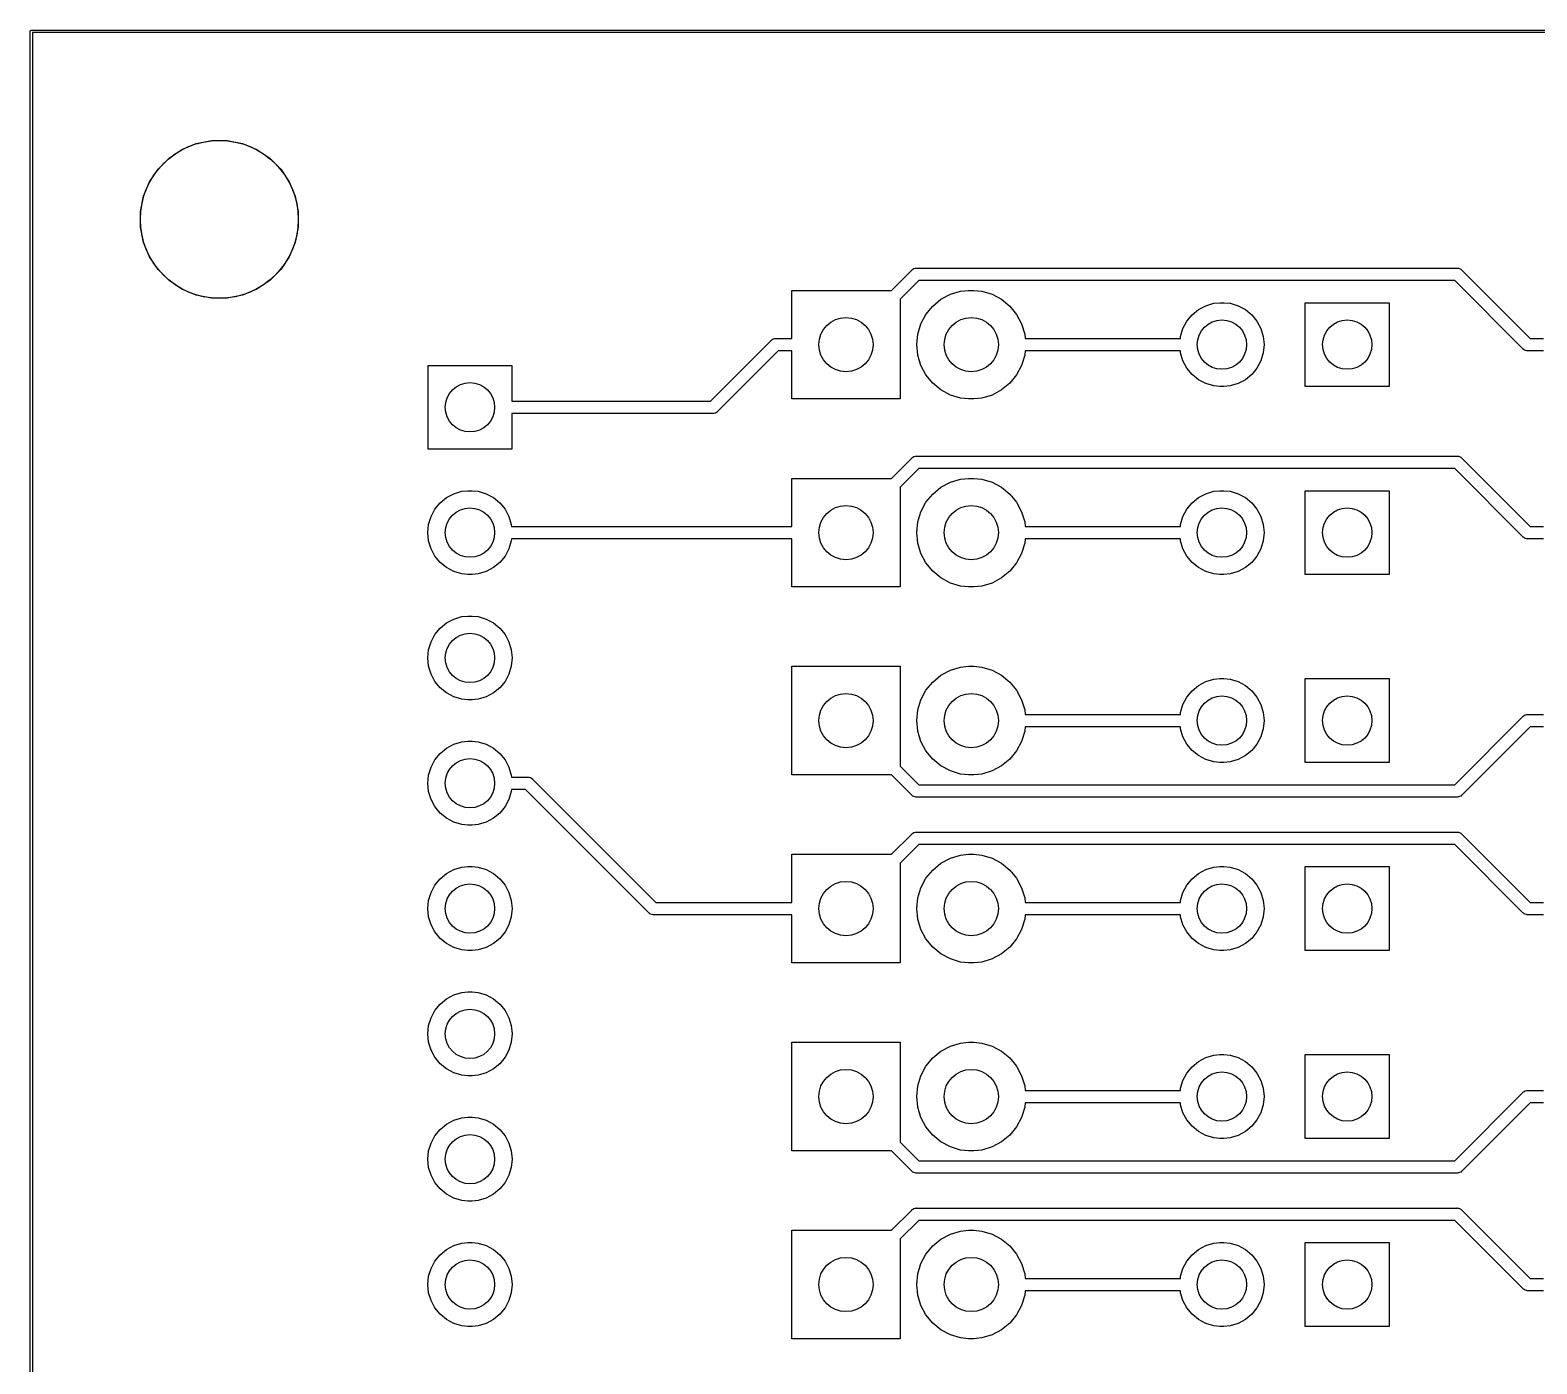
# Model space of a CAD drawing. Extents: x 47 to 146.1, y -90.2 to -39.3.
# Drawn here: x 46.96 to 77.5, y -66.38 to -39.34 of the extents above; entities that cross this region are included whole.
import ezdxf

# ---------------------------------------------------------------- set-up
doc = ezdxf.new("R2010")
doc.units = 0
doc.header["$MEASUREMENT"] = 0
doc.layers.add('BLACK', color=7, linetype='CONTINUOUS')

msp = doc.modelspace()

# ---------------------------------------------------------------- linework, layer by layer
at = {"layer": 'BLACK', "linetype": 'CONTINUOUS'}
for p, q in [((46.9649, -39.37), (46.9654, -39.3651)), ((46.965, -39.3712), (46.9649, -39.37)), ((46.965, -90.1688), (46.965, -39.3712)), ((46.9654, -39.3651), (46.9668, -39.3604)), ((46.9668, -39.3604), (46.9691, -39.356)), ((46.9691, -39.356), (46.9722, -39.3522)), ((46.9722, -39.3522), (46.976, -39.3491)), ((46.976, -39.3491), (46.9804, -39.3468)), ((46.9804, -39.3468), (46.9851, -39.3454)), ((46.9851, -39.3454), (46.9888, -39.345)), ((46.9888, -39.345), (46.99, -39.3449)), ((46.9888, -39.345), (46.9888, -39.345)), ((46.99, -39.3449), (46.9912, -39.345)), ((46.9912, -39.345), (146.049, -39.345)), ((47.015, -39.395), (47.015, -90.145)), ((146.025, -39.395), (47.015, -39.395)), ((49.7801, -41.9372), (50.0421, -41.7621)), ((50.0421, -41.7621), (50.3333, -41.6415)), ((50.3333, -41.6415), (50.6424, -41.58)), ((50.6424, -41.58), (50.9576, -41.58)), ((50.9576, -41.58), (51.2667, -41.6415)), ((51.2667, -41.6415), (51.5579, -41.7621)), ((51.5579, -41.7621), (51.8199, -41.9372)), ((49.5572, -42.1601), (49.7801, -41.9372)), ((51.8199, -41.9372), (52.0428, -42.1601)), ((49.2615, -42.7133), (49.3821, -42.4221)), ((49.3821, -42.4221), (49.5572, -42.1601)), ((52.0428, -42.1601), (52.2179, -42.4221)), ((52.2179, -42.4221), (52.3385, -42.7133)), ((49.2, -43.0224), (49.2615, -42.7133)), ((52.3385, -42.7133), (52.4, -43.0224)), ((49.2, -43.3376), (49.2, -43.0224)), ((52.4, -43.0224), (52.4, -43.3376)), ((49.2615, -43.6467), (49.2, -43.3376)), ((52.4, -43.3376), (52.3385, -43.6467)), ((49.3821, -43.9379), (49.2615, -43.6467)), ((52.3385, -43.6467), (52.2179, -43.9379)), ((49.5572, -44.1999), (49.3821, -43.9379)), ((52.2179, -43.9379), (52.0428, -44.1999)), ((49.7801, -44.4228), (49.5572, -44.1999)), ((52.0428, -44.1999), (51.8199, -44.4228)), ((64.4232, -44.62), (64.8326, -44.2106)), ((64.8326, -44.2106), (64.8365, -44.2059)), ((64.8365, -44.2059), (64.8412, -44.202)), ((64.8412, -44.202), (64.8555, -44.1903)), ((64.8412, -44.202), (64.8412, -44.202)), ((64.8555, -44.1903), (64.8772, -44.1787)), ((64.8772, -44.1787), (64.9008, -44.1715)), ((64.9008, -44.1715), (64.9192, -44.1697)), ((64.9192, -44.1697), (64.9253, -44.1691)), ((64.9192, -44.1697), (64.9192, -44.1697)), ((64.9253, -44.1691), (64.9314, -44.1697)), ((64.9314, -44.1697), (75.8833, -44.1697)), ((75.8833, -44.1697), (75.8894, -44.1691)), ((75.8894, -44.1691), (75.8955, -44.1697)), ((75.8955, -44.1697), (75.8955, -44.1697)), ((75.8955, -44.1697), (75.9139, -44.1715)), ((75.9139, -44.1715), (75.9375, -44.1787)), ((75.9375, -44.1787), (75.9592, -44.1903)), ((75.9592, -44.1903), (75.9782, -44.2059)), ((75.9782, -44.2059), (75.9821, -44.2107)), ((75.9821, -44.2107), (77.3665, -45.595)), ((50.0421, -44.5979), (49.7801, -44.4228)), ((51.8199, -44.4228), (51.5579, -44.5979)), ((64.9771, -44.4197), (64.6, -44.7968)), ((75.8376, -44.4197), (64.9771, -44.4197)), ((77.222, -45.8041), (75.8376, -44.4197)), ((50.3333, -44.7185), (50.0421, -44.5979)), ((50.6424, -44.78), (50.3333, -44.7185)), ((50.9576, -44.78), (50.6424, -44.78)), ((51.2667, -44.7185), (50.9576, -44.78)), ((51.5579, -44.5979), (51.2667, -44.7185)), ((62.4, -45.595), (62.4, -44.62)), ((62.4, -44.62), (64.4232, -44.62)), ((64.6, -44.7968), (64.6, -46.82)), ((65.2584, -44.9384), (65.4259, -44.801)), ((65.4259, -44.801), (65.617, -44.6988)), ((65.617, -44.6988), (65.8244, -44.6359)), ((65.8244, -44.6359), (65.986, -44.62)), ((65.986, -44.62), (66.094, -44.62)), ((66.094, -44.62), (66.2556, -44.6359)), ((66.2556, -44.6359), (66.463, -44.6988)), ((66.463, -44.6988), (66.6541, -44.801)), ((66.6541, -44.801), (66.8216, -44.9384)), ((70.7931, -44.9309), (70.9534, -44.8823)), ((70.9534, -44.8823), (71.0783, -44.87)), ((71.0783, -44.87), (71.1617, -44.87)), ((71.1617, -44.87), (71.2866, -44.8823)), ((71.2866, -44.8823), (71.4469, -44.9309)), ((72.81, -46.57), (72.81, -44.87)), ((72.81, -44.87), (74.51, -44.87)), ((74.51, -44.87), (74.51, -46.57)), ((65.0188, -45.297), (65.121, -45.1059)), ((65.121, -45.1059), (65.2584, -44.9384)), ((66.8216, -44.9384), (66.959, -45.1059)), ((66.959, -45.1059), (67.0612, -45.297)), ((70.4098, -45.2455), (70.5161, -45.1161)), ((70.5161, -45.1161), (70.6455, -45.0098)), ((70.6455, -45.0098), (70.7931, -44.9309)), ((71.4469, -44.9309), (71.5945, -45.0098)), ((71.5945, -45.0098), (71.7239, -45.1161)), ((71.7239, -45.1161), (71.8302, -45.2455)), ((64.9559, -45.5044), (65.0188, -45.297)), ((67.0612, -45.297), (67.1241, -45.5044)), ((70.2823, -45.5534), (70.3309, -45.3931)), ((70.3309, -45.3931), (70.4098, -45.2455)), ((71.8302, -45.2455), (71.9091, -45.3931)), ((71.9091, -45.3931), (71.9577, -45.5534)), ((60.7529, -46.865), (61.982, -45.6359)), ((61.982, -45.6359), (61.9859, -45.6312)), ((61.9859, -45.6312), (61.9906, -45.6273)), ((61.9906, -45.6273), (62.0049, -45.6156)), ((61.9906, -45.6273), (61.9906, -45.6273)), ((62.0049, -45.6156), (62.0266, -45.604)), ((62.0049, -45.6156), (62.0049, -45.6156)), ((62.0049, -45.6156), (62.0049, -45.6156)), ((62.0266, -45.604), (62.0502, -45.5968)), ((62.0502, -45.5968), (62.0686, -45.595)), ((62.0686, -45.595), (62.0747, -45.5944)), ((62.0686, -45.595), (62.0686, -45.595)), ((62.0747, -45.5944), (62.0808, -45.595)), ((62.0808, -45.595), (62.4, -45.595)), ((64.9347, -45.72), (64.9559, -45.5044)), ((64.9559, -45.9356), (64.9347, -45.72)), ((67.1241, -45.5044), (67.133, -45.595)), ((67.133, -45.595), (70.2782, -45.595)), ((70.2782, -45.595), (70.2823, -45.5534)), ((71.9577, -45.5534), (71.9741, -45.72)), ((71.9741, -45.72), (71.9577, -45.8866)), ((77.2259, -45.8088), (77.222, -45.8041)), ((77.3665, -45.595), (77.64, -45.595)), ((62.1265, -45.845), (60.8974, -47.074)), ((62.4, -45.845), (62.1265, -45.845)), ((62.4, -46.82), (62.4, -45.845)), ((65.0188, -46.143), (64.9559, -45.9356)), ((67.1241, -45.9356), (67.0612, -46.143)), ((67.133, -45.845), (67.1241, -45.9356)), ((70.2782, -45.845), (67.133, -45.845)), ((70.2823, -45.8866), (70.2782, -45.845)), ((70.3309, -46.0469), (70.2823, -45.8866)), ((70.4098, -46.1945), (70.3309, -46.0469)), ((71.9091, -46.0469), (71.8302, -46.1945)), ((71.9577, -45.8866), (71.9091, -46.0469)), ((77.2306, -45.8127), (77.2259, -45.8088)), ((77.2449, -45.8244), (77.2306, -45.8127)), ((77.2306, -45.8127), (77.2306, -45.8127)), ((77.2666, -45.836), (77.2449, -45.8244)), ((77.2902, -45.8432), (77.2666, -45.836)), ((77.3086, -45.845), (77.2902, -45.8432)), ((77.3147, -45.8456), (77.3086, -45.845)), ((77.3086, -45.845), (77.3086, -45.845)), ((77.3208, -45.845), (77.3147, -45.8456)), ((77.64, -45.845), (77.3208, -45.845)), ((55.03, -47.84), (55.03, -46.14)), ((55.03, -46.14), (56.73, -46.14)), ((56.73, -46.14), (56.73, -46.865)), ((65.121, -46.3341), (65.0188, -46.143)), ((65.2584, -46.5016), (65.121, -46.3341)), ((66.959, -46.3341), (66.8216, -46.5016)), ((67.0612, -46.143), (66.959, -46.3341)), ((70.5161, -46.3239), (70.4098, -46.1945)), ((70.6455, -46.4302), (70.5161, -46.3239)), ((71.7239, -46.3239), (71.5945, -46.4302)), ((71.8302, -46.1945), (71.7239, -46.3239)), ((65.4259, -46.639), (65.2584, -46.5016)), ((65.617, -46.7412), (65.4259, -46.639)), ((66.6541, -46.639), (66.463, -46.7412)), ((66.8216, -46.5016), (66.6541, -46.639)), ((70.7931, -46.5091), (70.6455, -46.4302)), ((70.9534, -46.5577), (70.7931, -46.5091)), ((71.0783, -46.57), (70.9534, -46.5577)), ((71.1617, -46.57), (71.0783, -46.57)), ((71.2866, -46.5577), (71.1617, -46.57)), ((71.4469, -46.5091), (71.2866, -46.5577)), ((71.5945, -46.4302), (71.4469, -46.5091)), ((74.51, -46.57), (72.81, -46.57)), ((56.73, -46.865), (60.7529, -46.865)), ((64.6, -46.82), (62.4, -46.82)), ((65.8244, -46.8041), (65.617, -46.7412)), ((65.986, -46.82), (65.8244, -46.8041)), ((66.094, -46.82), (65.986, -46.82)), ((66.2556, -46.8041), (66.094, -46.82)), ((66.463, -46.7412), (66.2556, -46.8041)), ((60.7986, -47.115), (56.73, -47.115)), ((56.73, -47.115), (56.73, -47.84)), ((60.8047, -47.1156), (60.7986, -47.115)), ((60.8108, -47.115), (60.8047, -47.1156)), ((60.8292, -47.1132), (60.8108, -47.115)), ((60.8108, -47.115), (60.8108, -47.115)), ((60.8528, -47.106), (60.8292, -47.1132)), ((60.8745, -47.0944), (60.8528, -47.106)), ((60.8935, -47.0788), (60.8745, -47.0944)), ((60.8974, -47.074), (60.8935, -47.0788)), ((56.73, -47.84), (55.03, -47.84)), ((64.4232, -48.43), (64.8326, -48.0206)), ((64.9771, -48.2297), (64.6, -48.6068)), ((64.8326, -48.0206), (64.8365, -48.0159)), ((64.8365, -48.0159), (64.8412, -48.012)), ((64.8412, -48.012), (64.8555, -48.0003)), ((64.8412, -48.012), (64.8412, -48.012)), ((64.8555, -48.0003), (64.8772, -47.9887)), ((64.8772, -47.9887), (64.9008, -47.9815)), ((64.9008, -47.9815), (64.9192, -47.9797)), ((64.9192, -47.9797), (64.9253, -47.9791)), ((64.9192, -47.9797), (64.9192, -47.9797)), ((64.9253, -47.9791), (64.9314, -47.9797)), ((64.9314, -47.9797), (75.8833, -47.9797)), ((75.8376, -48.2297), (64.9771, -48.2297)), ((77.222, -49.6141), (75.8376, -48.2297)), ((75.8833, -47.9797), (75.8894, -47.9791)), ((75.8894, -47.9791), (75.8955, -47.9797)), ((75.8955, -47.9797), (75.8955, -47.9797)), ((75.8955, -47.9797), (75.9139, -47.9815)), ((75.9139, -47.9815), (75.9375, -47.9887)), ((75.9375, -47.9887), (75.9592, -48.0003)), ((75.9592, -48.0003), (75.9782, -48.0159)), ((75.9782, -48.0159), (75.9821, -48.0207)), ((75.9821, -48.0207), (77.3665, -49.405)), ((62.4, -49.405), (62.4, -48.43)), ((62.4, -48.43), (64.4232, -48.43)), ((65.4259, -48.611), (65.617, -48.5088)), ((65.617, -48.5088), (65.8244, -48.4459)), ((65.8244, -48.4459), (65.986, -48.43)), ((65.986, -48.43), (66.094, -48.43)), ((66.094, -48.43), (66.2556, -48.4459)), ((66.2556, -48.4459), (66.463, -48.5088)), ((66.463, -48.5088), (66.6541, -48.611)), ((55.2761, -48.9261), (55.4055, -48.8198)), ((55.4055, -48.8198), (55.5531, -48.7409)), ((55.5531, -48.7409), (55.7134, -48.6923)), ((55.7134, -48.6923), (55.8383, -48.68)), ((55.8383, -48.68), (55.9217, -48.68)), ((55.9217, -48.68), (56.0466, -48.6923)), ((56.0466, -48.6923), (56.2069, -48.7409)), ((56.2069, -48.7409), (56.3545, -48.8198)), ((56.3545, -48.8198), (56.4839, -48.9261)), ((64.6, -48.6068), (64.6, -50.63)), ((65.121, -48.9159), (65.2584, -48.7484)), ((65.2584, -48.7484), (65.4259, -48.611)), ((66.6541, -48.611), (66.8216, -48.7484)), ((66.8216, -48.7484), (66.959, -48.9159)), ((70.5161, -48.9261), (70.6455, -48.8198)), ((70.6455, -48.8198), (70.7931, -48.7409)), ((70.7931, -48.7409), (70.9534, -48.6923)), ((70.9534, -48.6923), (71.0783, -48.68)), ((71.0783, -48.68), (71.1617, -48.68)), ((71.1617, -48.68), (71.2866, -48.6923)), ((71.2866, -48.6923), (71.4469, -48.7409)), ((71.4469, -48.7409), (71.5945, -48.8198)), ((71.5945, -48.8198), (71.7239, -48.9261)), ((72.81, -50.38), (72.81, -48.68)), ((72.81, -48.68), (74.51, -48.68)), ((74.51, -48.68), (74.51, -50.38)), ((55.0909, -49.2031), (55.1698, -49.0555)), ((55.1698, -49.0555), (55.2761, -48.9261)), ((56.4839, -48.9261), (56.5902, -49.0555)), ((56.5902, -49.0555), (56.6691, -49.2031)), ((64.9559, -49.3144), (65.0188, -49.107)), ((65.0188, -49.107), (65.121, -48.9159)), ((66.959, -48.9159), (67.0612, -49.107)), ((67.0612, -49.107), (67.1241, -49.3144)), ((70.3309, -49.2031), (70.4098, -49.0555)), ((70.4098, -49.0555), (70.5161, -48.9261)), ((71.7239, -48.9261), (71.8302, -49.0555)), ((71.8302, -49.0555), (71.9091, -49.2031)), ((55.0259, -49.53), (55.0423, -49.3634)), ((55.0423, -49.3634), (55.0909, -49.2031)), ((56.6691, -49.2031), (56.7177, -49.3634)), ((56.7177, -49.3634), (56.7218, -49.405)), ((56.7218, -49.405), (62.4, -49.405)), ((64.9347, -49.53), (64.9559, -49.3144)), ((67.1241, -49.3144), (67.133, -49.405)), ((67.133, -49.405), (70.2782, -49.405)), ((70.2782, -49.405), (70.2823, -49.3634)), ((70.2823, -49.3634), (70.3309, -49.2031)), ((71.9091, -49.2031), (71.9577, -49.3634)), ((71.9577, -49.3634), (71.9741, -49.53)), ((77.3665, -49.405), (77.64, -49.405)), ((55.0423, -49.6966), (55.0259, -49.53)), ((55.0909, -49.8569), (55.0423, -49.6966)), ((56.7177, -49.6966), (56.6691, -49.8569)), ((56.7218, -49.655), (56.7177, -49.6966)), ((62.4, -49.655), (56.7218, -49.655)), ((62.4, -50.63), (62.4, -49.655)), ((64.9559, -49.7456), (64.9347, -49.53)), ((65.0188, -49.953), (64.9559, -49.7456)), ((67.1241, -49.7456), (67.0612, -49.953)), ((67.133, -49.655), (67.1241, -49.7456)), ((70.2782, -49.655), (67.133, -49.655)), ((70.2823, -49.6966), (70.2782, -49.655)), ((70.3309, -49.8569), (70.2823, -49.6966)), ((71.9577, -49.6966), (71.9091, -49.8569)), ((71.9741, -49.53), (71.9577, -49.6966)), ((77.2259, -49.6188), (77.222, -49.6141)), ((77.2306, -49.6227), (77.2259, -49.6188)), ((77.2449, -49.6344), (77.2306, -49.6227)), ((77.2306, -49.6227), (77.2306, -49.6227)), ((77.2666, -49.646), (77.2449, -49.6344)), ((77.2902, -49.6532), (77.2666, -49.646)), ((77.3086, -49.655), (77.2902, -49.6532)), ((77.3147, -49.6556), (77.3086, -49.655)), ((77.3086, -49.655), (77.3086, -49.655)), ((77.3208, -49.655), (77.3147, -49.6556)), ((77.64, -49.655), (77.3208, -49.655)), ((55.1698, -50.0045), (55.0909, -49.8569)), ((55.2761, -50.1339), (55.1698, -50.0045)), ((56.5902, -50.0045), (56.4839, -50.1339)), ((56.6691, -49.8569), (56.5902, -50.0045)), ((65.121, -50.1441), (65.0188, -49.953)), ((67.0612, -49.953), (66.959, -50.1441)), ((70.4098, -50.0045), (70.3309, -49.8569)), ((70.5161, -50.1339), (70.4098, -50.0045)), ((71.8302, -50.0045), (71.7239, -50.1339)), ((71.9091, -49.8569), (71.8302, -50.0045)), ((55.4055, -50.2402), (55.2761, -50.1339)), ((55.5531, -50.3191), (55.4055, -50.2402)), ((55.7134, -50.3677), (55.5531, -50.3191)), ((55.8383, -50.38), (55.7134, -50.3677)), ((55.9217, -50.38), (55.8383, -50.38)), ((56.0466, -50.3677), (55.9217, -50.38)), ((56.2069, -50.3191), (56.0466, -50.3677)), ((56.3545, -50.2402), (56.2069, -50.3191)), ((56.4839, -50.1339), (56.3545, -50.2402)), ((65.2584, -50.3116), (65.121, -50.1441)), ((65.4259, -50.449), (65.2584, -50.3116)), ((66.8216, -50.3116), (66.6541, -50.449)), ((66.959, -50.1441), (66.8216, -50.3116)), ((70.6455, -50.2402), (70.5161, -50.1339)), ((70.7931, -50.3191), (70.6455, -50.2402)), ((70.9534, -50.3677), (70.7931, -50.3191)), ((71.0783, -50.38), (70.9534, -50.3677)), ((71.1617, -50.38), (71.0783, -50.38)), ((71.2866, -50.3677), (71.1617, -50.38)), ((71.4469, -50.3191), (71.2866, -50.3677)), ((71.5945, -50.2402), (71.4469, -50.3191)), ((71.7239, -50.1339), (71.5945, -50.2402)), ((74.51, -50.38), (72.81, -50.38)), ((64.6, -50.63), (62.4, -50.63)), ((65.617, -50.5512), (65.4259, -50.449)), ((65.8244, -50.6141), (65.617, -50.5512)), ((65.986, -50.63), (65.8244, -50.6141)), ((66.094, -50.63), (65.986, -50.63)), ((66.2556, -50.6141), (66.094, -50.63)), ((66.463, -50.5512), (66.2556, -50.6141)), ((66.6541, -50.449), (66.463, -50.5512)), ((55.4055, -51.3598), (55.5531, -51.2809)), ((55.5531, -51.2809), (55.7134, -51.2323)), ((55.7134, -51.2323), (55.8383, -51.22)), ((55.8383, -51.22), (55.9217, -51.22)), ((55.9217, -51.22), (56.0466, -51.2323)), ((56.0466, -51.2323), (56.2069, -51.2809)), ((56.2069, -51.2809), (56.3545, -51.3598)), ((55.0909, -51.7431), (55.1698, -51.5955)), ((55.1698, -51.5955), (55.2761, -51.4661)), ((55.2761, -51.4661), (55.4055, -51.3598)), ((56.3545, -51.3598), (56.4839, -51.4661)), ((56.4839, -51.4661), (56.5902, -51.5955)), ((56.5902, -51.5955), (56.6691, -51.7431)), ((55.0259, -52.07), (55.0423, -51.9034)), ((55.0423, -51.9034), (55.0909, -51.7431)), ((56.6691, -51.7431), (56.7177, -51.9034)), ((56.7177, -51.9034), (56.7341, -52.07)), ((55.0423, -52.2366), (55.0259, -52.07)), ((56.7341, -52.07), (56.7177, -52.2366)), ((55.0909, -52.3969), (55.0423, -52.2366)), ((55.1698, -52.5445), (55.0909, -52.3969)), ((56.6691, -52.3969), (56.5902, -52.5445)), ((56.7177, -52.2366), (56.6691, -52.3969)), ((62.4, -54.44), (62.4, -52.24)), ((62.4, -52.24), (64.6, -52.24)), ((64.6, -52.24), (64.6, -54.2632)), ((65.2584, -52.5584), (65.4259, -52.421)), ((65.4259, -52.421), (65.617, -52.3188)), ((65.617, -52.3188), (65.8244, -52.2559)), ((65.8244, -52.2559), (65.986, -52.24)), ((65.986, -52.24), (66.094, -52.24)), ((66.094, -52.24), (66.2556, -52.2559)), ((66.2556, -52.2559), (66.463, -52.3188)), ((66.463, -52.3188), (66.6541, -52.421)), ((66.6541, -52.421), (66.8216, -52.5584)), ((70.7931, -52.5509), (70.9534, -52.5023)), ((70.9534, -52.5023), (71.0783, -52.49)), ((71.0783, -52.49), (71.1617, -52.49)), ((71.1617, -52.49), (71.2866, -52.5023)), ((71.2866, -52.5023), (71.4469, -52.5509)), ((72.81, -54.19), (72.81, -52.49)), ((72.81, -52.49), (74.51, -52.49)), ((74.51, -52.49), (74.51, -54.19)), ((55.2761, -52.6739), (55.1698, -52.5445)), ((55.4055, -52.7802), (55.2761, -52.6739)), ((55.5531, -52.8591), (55.4055, -52.7802)), ((56.3545, -52.7802), (56.2069, -52.8591)), ((56.4839, -52.6739), (56.3545, -52.7802)), ((56.5902, -52.5445), (56.4839, -52.6739)), ((65.0188, -52.917), (65.121, -52.7259)), ((65.121, -52.7259), (65.2584, -52.5584)), ((66.8216, -52.5584), (66.959, -52.7259)), ((66.959, -52.7259), (67.0612, -52.917)), ((70.4098, -52.8655), (70.5161, -52.7361)), ((70.5161, -52.7361), (70.6455, -52.6298)), ((70.6455, -52.6298), (70.7931, -52.5509)), ((71.4469, -52.5509), (71.5945, -52.6298)), ((71.5945, -52.6298), (71.7239, -52.7361)), ((71.7239, -52.7361), (71.8302, -52.8655)), ((55.7134, -52.9077), (55.5531, -52.8591)), ((55.8383, -52.92), (55.7134, -52.9077)), ((55.9217, -52.92), (55.8383, -52.92)), ((56.0466, -52.9077), (55.9217, -52.92)), ((56.2069, -52.8591), (56.0466, -52.9077)), ((64.9347, -53.34), (64.9559, -53.1244)), ((64.9559, -53.1244), (65.0188, -52.917)), ((67.0612, -52.917), (67.1241, -53.1244)), ((67.1241, -53.1244), (67.133, -53.215)), ((70.2823, -53.1734), (70.3309, -53.0131)), ((70.3309, -53.0131), (70.4098, -52.8655)), ((71.8302, -52.8655), (71.9091, -53.0131)), ((71.9091, -53.0131), (71.9577, -53.1734)), ((64.9559, -53.5556), (64.9347, -53.34)), ((67.133, -53.215), (70.2782, -53.215)), ((70.2782, -53.215), (70.2823, -53.1734)), ((71.9577, -53.1734), (71.9741, -53.34)), ((71.9741, -53.34), (71.9577, -53.5066)), ((75.8376, -54.6403), (77.222, -53.2559)), ((77.222, -53.2559), (77.2259, -53.2512)), ((77.2259, -53.2512), (77.2306, -53.2473)), ((77.2306, -53.2473), (77.2449, -53.2356)), ((77.2306, -53.2473), (77.2306, -53.2473)), ((77.2449, -53.2356), (77.2666, -53.224)), ((77.2666, -53.224), (77.2902, -53.2168)), ((77.2902, -53.2168), (77.3086, -53.215)), ((77.3086, -53.215), (77.3147, -53.2144)), ((77.3086, -53.215), (77.3086, -53.215)), ((77.3147, -53.2144), (77.3208, -53.215)), ((77.3208, -53.215), (77.64, -53.215)), ((65.0188, -53.763), (64.9559, -53.5556)), ((67.1241, -53.5556), (67.0612, -53.763)), ((67.133, -53.465), (67.1241, -53.5556)), ((70.2782, -53.465), (67.133, -53.465)), ((70.2823, -53.5066), (70.2782, -53.465)), ((70.3309, -53.6669), (70.2823, -53.5066)), ((70.4098, -53.8145), (70.3309, -53.6669)), ((71.9091, -53.6669), (71.8302, -53.8145)), ((71.9577, -53.5066), (71.9091, -53.6669)), ((77.3665, -53.465), (75.9821, -54.8493)), ((77.64, -53.465), (77.3665, -53.465)), ((55.1698, -54.1355), (55.2761, -54.0061)), ((55.2761, -54.0061), (55.4055, -53.8998)), ((55.4055, -53.8998), (55.5531, -53.8209)), ((55.5531, -53.8209), (55.7134, -53.7723)), ((55.7134, -53.7723), (55.8383, -53.76)), ((55.8383, -53.76), (55.9217, -53.76)), ((55.9217, -53.76), (56.0466, -53.7723)), ((56.0466, -53.7723), (56.2069, -53.8209)), ((56.2069, -53.8209), (56.3545, -53.8998)), ((56.3545, -53.8998), (56.4839, -54.0061)), ((56.4839, -54.0061), (56.5902, -54.1355)), ((65.121, -53.9541), (65.0188, -53.763)), ((65.2584, -54.1216), (65.121, -53.9541)), ((66.959, -53.9541), (66.8216, -54.1216)), ((67.0612, -53.763), (66.959, -53.9541)), ((70.5161, -53.9439), (70.4098, -53.8145)), ((70.6455, -54.0502), (70.5161, -53.9439)), ((70.7931, -54.1291), (70.6455, -54.0502)), ((71.5945, -54.0502), (71.4469, -54.1291)), ((71.7239, -53.9439), (71.5945, -54.0502)), ((71.8302, -53.8145), (71.7239, -53.9439)), ((55.0423, -54.4434), (55.0909, -54.2831)), ((55.0909, -54.2831), (55.1698, -54.1355)), ((56.5902, -54.1355), (56.6691, -54.2831)), ((56.6691, -54.2831), (56.7177, -54.4434)), ((64.6, -54.2632), (64.9771, -54.6403)), ((65.4259, -54.259), (65.2584, -54.1216)), ((65.617, -54.3612), (65.4259, -54.259)), ((66.6541, -54.259), (66.463, -54.3612)), ((66.8216, -54.1216), (66.6541, -54.259)), ((70.9534, -54.1777), (70.7931, -54.1291)), ((71.0783, -54.19), (70.9534, -54.1777)), ((71.1617, -54.19), (71.0783, -54.19)), ((71.2866, -54.1777), (71.1617, -54.19)), ((71.4469, -54.1291), (71.2866, -54.1777)), ((74.51, -54.19), (72.81, -54.19)), ((55.0259, -54.61), (55.0423, -54.4434)), ((55.0423, -54.7766), (55.0259, -54.61)), ((56.7177, -54.4434), (56.7218, -54.485)), ((56.7218, -54.485), (57.0492, -54.485)), ((57.0492, -54.485), (57.0553, -54.4844)), ((57.0553, -54.4844), (57.0614, -54.485)), ((57.0614, -54.485), (57.0614, -54.485)), ((57.0614, -54.485), (57.0798, -54.4868)), ((57.0798, -54.4868), (57.1034, -54.494)), ((57.1034, -54.494), (57.1251, -54.5056)), ((57.1251, -54.5056), (57.1441, -54.5212)), ((57.1441, -54.5212), (57.148, -54.526)), ((57.148, -54.526), (59.6471, -57.025)), ((64.4232, -54.44), (62.4, -54.44)), ((64.8326, -54.8494), (64.4232, -54.44)), ((64.9771, -54.6403), (75.8376, -54.6403)), ((65.8244, -54.4241), (65.617, -54.3612)), ((65.986, -54.44), (65.8244, -54.4241)), ((66.094, -54.44), (65.986, -54.44)), ((66.2556, -54.4241), (66.094, -54.44)), ((66.463, -54.3612), (66.2556, -54.4241)), ((55.0909, -54.9369), (55.0423, -54.7766)), ((55.1698, -55.0845), (55.0909, -54.9369)), ((56.6691, -54.9369), (56.5902, -55.0845)), ((56.7177, -54.7766), (56.6691, -54.9369)), ((56.7218, -54.735), (56.7177, -54.7766)), ((57.0035, -54.735), (56.7218, -54.735)), ((59.5026, -57.2341), (57.0035, -54.735)), ((64.8365, -54.8541), (64.8326, -54.8494)), ((64.8412, -54.858), (64.8365, -54.8541)), ((64.8555, -54.8697), (64.8412, -54.858)), ((64.8412, -54.858), (64.8412, -54.858)), ((64.8772, -54.8813), (64.8555, -54.8697)), ((64.9008, -54.8885), (64.8772, -54.8813)), ((64.9192, -54.8903), (64.9008, -54.8885)), ((64.9253, -54.8909), (64.9192, -54.8903)), ((64.9192, -54.8903), (64.9192, -54.8903)), ((64.9314, -54.8903), (64.9253, -54.8909)), ((75.8833, -54.8903), (64.9314, -54.8903)), ((75.8894, -54.8909), (75.8833, -54.8903)), ((75.8955, -54.8903), (75.8894, -54.8909)), ((75.9139, -54.8885), (75.8955, -54.8903)), ((75.8955, -54.8903), (75.8955, -54.8903)), ((75.9375, -54.8813), (75.9139, -54.8885)), ((75.9592, -54.8697), (75.9375, -54.8813)), ((75.9782, -54.8541), (75.9592, -54.8697)), ((75.9821, -54.8493), (75.9782, -54.8541)), ((55.2761, -55.2139), (55.1698, -55.0845)), ((55.4055, -55.3202), (55.2761, -55.2139)), ((56.4839, -55.2139), (56.3545, -55.3202)), ((56.5902, -55.0845), (56.4839, -55.2139)), ((55.5531, -55.3991), (55.4055, -55.3202)), ((55.7134, -55.4477), (55.5531, -55.3991)), ((55.8383, -55.46), (55.7134, -55.4477)), ((55.9217, -55.46), (55.8383, -55.46)), ((56.0466, -55.4477), (55.9217, -55.46)), ((56.2069, -55.3991), (56.0466, -55.4477)), ((56.3545, -55.3202), (56.2069, -55.3991)), ((64.4232, -56.05), (64.8326, -55.6406)), ((64.9771, -55.8497), (64.6, -56.2268)), ((64.8326, -55.6406), (64.8365, -55.6359)), ((64.8365, -55.6359), (64.8412, -55.632)), ((64.8412, -55.632), (64.8555, -55.6203)), ((64.8412, -55.632), (64.8412, -55.632)), ((64.8555, -55.6203), (64.8772, -55.6087)), ((64.8772, -55.6087), (64.9008, -55.6015)), ((64.9008, -55.6015), (64.9192, -55.5997)), ((64.9192, -55.5997), (64.9253, -55.5991)), ((64.9192, -55.5997), (64.9192, -55.5997)), ((64.9253, -55.5991), (64.9314, -55.5997)), ((64.9314, -55.5997), (75.8833, -55.5997)), ((75.8376, -55.8497), (64.9771, -55.8497)), ((77.222, -57.2341), (75.8376, -55.8497)), ((75.8833, -55.5997), (75.8894, -55.5991)), ((75.8894, -55.5991), (75.8955, -55.5997)), ((75.8955, -55.5997), (75.8955, -55.5997)), ((75.8955, -55.5997), (75.9139, -55.6015)), ((75.9139, -55.6015), (75.9375, -55.6087)), ((75.9375, -55.6087), (75.9592, -55.6203)), ((75.9592, -55.6203), (75.9782, -55.6359)), ((75.9782, -55.6359), (75.9821, -55.6407)), ((75.9821, -55.6407), (77.3665, -57.025)), ((62.4, -57.025), (62.4, -56.05)), ((62.4, -56.05), (64.4232, -56.05)), ((65.4259, -56.231), (65.617, -56.1288)), ((65.617, -56.1288), (65.8244, -56.0659)), ((65.8244, -56.0659), (65.986, -56.05)), ((65.986, -56.05), (66.094, -56.05)), ((66.094, -56.05), (66.2556, -56.0659)), ((66.2556, -56.0659), (66.463, -56.1288)), ((66.463, -56.1288), (66.6541, -56.231)), ((55.2761, -56.5461), (55.4055, -56.4398)), ((55.4055, -56.4398), (55.5531, -56.3609)), ((55.5531, -56.3609), (55.7134, -56.3123)), ((55.7134, -56.3123), (55.8383, -56.3)), ((55.8383, -56.3), (55.9217, -56.3)), ((55.9217, -56.3), (56.0466, -56.3123)), ((56.0466, -56.3123), (56.2069, -56.3609)), ((56.2069, -56.3609), (56.3545, -56.4398)), ((56.3545, -56.4398), (56.4839, -56.5461)), ((64.6, -56.2268), (64.6, -58.25)), ((65.121, -56.5359), (65.2584, -56.3684)), ((65.2584, -56.3684), (65.4259, -56.231)), ((66.6541, -56.231), (66.8216, -56.3684)), ((66.8216, -56.3684), (66.959, -56.5359)), ((70.5161, -56.5461), (70.6455, -56.4398)), ((70.6455, -56.4398), (70.7931, -56.3609)), ((70.7931, -56.3609), (70.9534, -56.3123)), ((70.9534, -56.3123), (71.0783, -56.3)), ((71.0783, -56.3), (71.1617, -56.3)), ((71.1617, -56.3), (71.2866, -56.3123)), ((71.2866, -56.3123), (71.4469, -56.3609)), ((71.4469, -56.3609), (71.5945, -56.4398)), ((71.5945, -56.4398), (71.7239, -56.5461)), ((72.81, -58), (72.81, -56.3)), ((72.81, -56.3), (74.51, -56.3)), ((74.51, -56.3), (74.51, -58)), ((55.0909, -56.8231), (55.1698, -56.6755)), ((55.1698, -56.6755), (55.2761, -56.5461)), ((56.4839, -56.5461), (56.5902, -56.6755)), ((56.5902, -56.6755), (56.6691, -56.8231)), ((64.9559, -56.9344), (65.0188, -56.727)), ((65.0188, -56.727), (65.121, -56.5359)), ((66.959, -56.5359), (67.0612, -56.727)), ((67.0612, -56.727), (67.1241, -56.9344)), ((70.3309, -56.8231), (70.4098, -56.6755)), ((70.4098, -56.6755), (70.5161, -56.5461)), ((71.7239, -56.5461), (71.8302, -56.6755)), ((71.8302, -56.6755), (71.9091, -56.8231)), ((55.0259, -57.15), (55.0423, -56.9834)), ((55.0423, -56.9834), (55.0909, -56.8231)), ((56.6691, -56.8231), (56.7177, -56.9834)), ((56.7177, -56.9834), (56.7341, -57.15)), ((59.6471, -57.025), (62.4, -57.025)), ((64.9347, -57.15), (64.9559, -56.9344)), ((67.1241, -56.9344), (67.133, -57.025)), ((67.133, -57.025), (70.2782, -57.025)), ((70.2782, -57.025), (70.2823, -56.9834)), ((70.2823, -56.9834), (70.3309, -56.8231)), ((71.9091, -56.8231), (71.9577, -56.9834)), ((71.9577, -56.9834), (71.9741, -57.15)), ((77.3665, -57.025), (77.64, -57.025)), ((55.0423, -57.3166), (55.0259, -57.15)), ((55.0909, -57.4769), (55.0423, -57.3166)), ((56.7177, -57.3166), (56.6691, -57.4769)), ((56.7341, -57.15), (56.7177, -57.3166)), ((59.5065, -57.2388), (59.5026, -57.2341)), ((59.5112, -57.2427), (59.5065, -57.2388)), ((59.523, -57.2524), (59.5112, -57.2427)), ((59.5112, -57.2427), (59.5112, -57.2427)), ((59.5255, -57.2544), (59.523, -57.2524)), ((59.5472, -57.266), (59.5255, -57.2544)), ((59.5708, -57.2732), (59.5472, -57.266)), ((59.5892, -57.275), (59.5708, -57.2732)), ((59.5953, -57.2756), (59.5892, -57.275)), ((59.5892, -57.275), (59.5892, -57.275)), ((59.6014, -57.275), (59.5953, -57.2756)), ((62.4, -57.275), (59.6014, -57.275)), ((62.4, -58.25), (62.4, -57.275)), ((64.9559, -57.3656), (64.9347, -57.15)), ((65.0188, -57.573), (64.9559, -57.3656)), ((67.1241, -57.3656), (67.0612, -57.573)), ((67.133, -57.275), (67.1241, -57.3656)), ((70.2782, -57.275), (67.133, -57.275)), ((70.2823, -57.3166), (70.2782, -57.275)), ((70.3309, -57.4769), (70.2823, -57.3166)), ((71.9577, -57.3166), (71.9091, -57.4769)), ((71.9741, -57.15), (71.9577, -57.3166)), ((77.2259, -57.2388), (77.222, -57.2341)), ((77.2306, -57.2427), (77.2259, -57.2388)), ((77.2449, -57.2544), (77.2306, -57.2427)), ((77.2306, -57.2427), (77.2306, -57.2427)), ((77.2666, -57.266), (77.2449, -57.2544)), ((77.2449, -57.2544), (77.2449, -57.2544)), ((77.2902, -57.2732), (77.2666, -57.266)), ((77.3086, -57.275), (77.2902, -57.2732)), ((77.3147, -57.2756), (77.3086, -57.275)), ((77.3086, -57.275), (77.3086, -57.275)), ((77.3208, -57.275), (77.3147, -57.2756)), ((77.64, -57.275), (77.3208, -57.275)), ((55.1698, -57.6245), (55.0909, -57.4769)), ((55.2761, -57.7539), (55.1698, -57.6245)), ((56.5902, -57.6245), (56.4839, -57.7539)), ((56.6691, -57.4769), (56.5902, -57.6245)), ((65.121, -57.7641), (65.0188, -57.573)), ((67.0612, -57.573), (66.959, -57.7641)), ((70.4098, -57.6245), (70.3309, -57.4769)), ((70.5161, -57.7539), (70.4098, -57.6245)), ((71.8302, -57.6245), (71.7239, -57.7539)), ((71.9091, -57.4769), (71.8302, -57.6245)), ((55.4055, -57.8602), (55.2761, -57.7539)), ((55.5531, -57.9391), (55.4055, -57.8602)), ((55.7134, -57.9877), (55.5531, -57.9391)), ((55.8383, -58), (55.7134, -57.9877)), ((55.9217, -58), (55.8383, -58)), ((56.0466, -57.9877), (55.9217, -58)), ((56.2069, -57.9391), (56.0466, -57.9877)), ((56.3545, -57.8602), (56.2069, -57.9391)), ((56.4839, -57.7539), (56.3545, -57.8602)), ((65.2584, -57.9316), (65.121, -57.7641)), ((65.4259, -58.069), (65.2584, -57.9316)), ((66.8216, -57.9316), (66.6541, -58.069)), ((66.959, -57.7641), (66.8216, -57.9316)), ((70.6455, -57.8602), (70.5161, -57.7539)), ((70.7931, -57.9391), (70.6455, -57.8602)), ((70.9534, -57.9877), (70.7931, -57.9391)), ((71.0783, -58), (70.9534, -57.9877)), ((71.1617, -58), (71.0783, -58)), ((71.2866, -57.9877), (71.1617, -58)), ((71.4469, -57.9391), (71.2866, -57.9877)), ((71.5945, -57.8602), (71.4469, -57.9391)), ((71.7239, -57.7539), (71.5945, -57.8602)), ((74.51, -58), (72.81, -58)), ((64.6, -58.25), (62.4, -58.25)), ((65.617, -58.1712), (65.4259, -58.069)), ((65.8244, -58.2341), (65.617, -58.1712)), ((65.986, -58.25), (65.8244, -58.2341)), ((66.094, -58.25), (65.986, -58.25)), ((66.2556, -58.2341), (66.094, -58.25)), ((66.463, -58.1712), (66.2556, -58.2341)), ((66.6541, -58.069), (66.463, -58.1712)), ((55.4055, -58.9798), (55.5531, -58.9009)), ((55.5531, -58.9009), (55.7134, -58.8523)), ((55.7134, -58.8523), (55.8383, -58.84)), ((55.8383, -58.84), (55.9217, -58.84)), ((55.9217, -58.84), (56.0466, -58.8523)), ((56.0466, -58.8523), (56.2069, -58.9009)), ((56.2069, -58.9009), (56.3545, -58.9798)), ((55.0909, -59.3631), (55.1698, -59.2155)), ((55.1698, -59.2155), (55.2761, -59.0861)), ((55.2761, -59.0861), (55.4055, -58.9798)), ((56.3545, -58.9798), (56.4839, -59.0861)), ((56.4839, -59.0861), (56.5902, -59.2155)), ((56.5902, -59.2155), (56.6691, -59.3631)), ((55.0259, -59.69), (55.0423, -59.5234)), ((55.0423, -59.5234), (55.0909, -59.3631)), ((56.6691, -59.3631), (56.7177, -59.5234)), ((56.7177, -59.5234), (56.7341, -59.69)), ((55.0423, -59.8566), (55.0259, -59.69)), ((56.7341, -59.69), (56.7177, -59.8566)), ((55.0909, -60.0169), (55.0423, -59.8566)), ((55.1698, -60.1645), (55.0909, -60.0169)), ((56.6691, -60.0169), (56.5902, -60.1645)), ((56.7177, -59.8566), (56.6691, -60.0169)), ((62.4, -62.06), (62.4, -59.86)), ((62.4, -59.86), (64.6, -59.86)), ((64.6, -59.86), (64.6, -61.8832)), ((65.2584, -60.1784), (65.4259, -60.041)), ((65.4259, -60.041), (65.617, -59.9388)), ((65.617, -59.9388), (65.8244, -59.8759)), ((65.8244, -59.8759), (65.986, -59.86)), ((65.986, -59.86), (66.094, -59.86)), ((66.094, -59.86), (66.2556, -59.8759)), ((66.2556, -59.8759), (66.463, -59.9388)), ((66.463, -59.9388), (66.6541, -60.041)), ((66.6541, -60.041), (66.8216, -60.1784)), ((70.7931, -60.1709), (70.9534, -60.1223)), ((70.9534, -60.1223), (71.0783, -60.11)), ((71.0783, -60.11), (71.1617, -60.11)), ((71.1617, -60.11), (71.2866, -60.1223)), ((71.2866, -60.1223), (71.4469, -60.1709)), ((72.81, -61.81), (72.81, -60.11)), ((72.81, -60.11), (74.51, -60.11)), ((74.51, -60.11), (74.51, -61.81)), ((55.2761, -60.2939), (55.1698, -60.1645)), ((55.4055, -60.4002), (55.2761, -60.2939)), ((55.5531, -60.4791), (55.4055, -60.4002)), ((56.3545, -60.4002), (56.2069, -60.4791)), ((56.4839, -60.2939), (56.3545, -60.4002)), ((56.5902, -60.1645), (56.4839, -60.2939)), ((65.0188, -60.537), (65.121, -60.3459)), ((65.121, -60.3459), (65.2584, -60.1784)), ((66.8216, -60.1784), (66.959, -60.3459)), ((66.959, -60.3459), (67.0612, -60.537)), ((70.4098, -60.4855), (70.5161, -60.3561)), ((70.5161, -60.3561), (70.6455, -60.2498)), ((70.6455, -60.2498), (70.7931, -60.1709)), ((71.4469, -60.1709), (71.5945, -60.2498)), ((71.5945, -60.2498), (71.7239, -60.3561)), ((71.7239, -60.3561), (71.8302, -60.4855)), ((55.7134, -60.5277), (55.5531, -60.4791)), ((55.8383, -60.54), (55.7134, -60.5277)), ((55.9217, -60.54), (55.8383, -60.54)), ((56.0466, -60.5277), (55.9217, -60.54)), ((56.2069, -60.4791), (56.0466, -60.5277)), ((64.9347, -60.96), (64.9559, -60.7444)), ((64.9559, -60.7444), (65.0188, -60.537)), ((67.0612, -60.537), (67.1241, -60.7444)), ((67.1241, -60.7444), (67.133, -60.835)), ((70.2823, -60.7934), (70.3309, -60.6331)), ((70.3309, -60.6331), (70.4098, -60.4855)), ((71.8302, -60.4855), (71.9091, -60.6331)), ((71.9091, -60.6331), (71.9577, -60.7934)), ((64.9559, -61.1756), (64.9347, -60.96)), ((67.133, -60.835), (70.2782, -60.835)), ((70.2782, -60.835), (70.2823, -60.7934)), ((71.9577, -60.7934), (71.9741, -60.96)), ((71.9741, -60.96), (71.9577, -61.1266)), ((75.8376, -62.2603), (77.222, -60.8759)), ((77.222, -60.8759), (77.2259, -60.8712)), ((77.2259, -60.8712), (77.2306, -60.8673)), ((77.2306, -60.8673), (77.2449, -60.8556)), ((77.2306, -60.8673), (77.2306, -60.8673)), ((77.2449, -60.8556), (77.2666, -60.844)), ((77.2666, -60.844), (77.2902, -60.8368)), ((77.2902, -60.8368), (77.3086, -60.835)), ((77.3086, -60.835), (77.3147, -60.8344)), ((77.3086, -60.835), (77.3086, -60.835)), ((77.3147, -60.8344), (77.3208, -60.835)), ((77.3208, -60.835), (77.64, -60.835)), ((55.7134, -61.3923), (55.8383, -61.38)), ((55.8383, -61.38), (55.9217, -61.38)), ((55.9217, -61.38), (56.0466, -61.3923)), ((65.0188, -61.383), (64.9559, -61.1756)), ((67.1241, -61.1756), (67.0612, -61.383)), ((67.133, -61.085), (67.1241, -61.1756)), ((70.2782, -61.085), (67.133, -61.085)), ((70.2823, -61.1266), (70.2782, -61.085)), ((70.3309, -61.2869), (70.2823, -61.1266)), ((70.4098, -61.4345), (70.3309, -61.2869)), ((71.9091, -61.2869), (71.8302, -61.4345)), ((71.9577, -61.1266), (71.9091, -61.2869)), ((77.3665, -61.085), (75.9821, -62.4693)), ((77.64, -61.085), (77.3665, -61.085)), ((55.1698, -61.7555), (55.2761, -61.6261)), ((55.2761, -61.6261), (55.4055, -61.5198)), ((55.4055, -61.5198), (55.5531, -61.4409)), ((55.5531, -61.4409), (55.7134, -61.3923)), ((56.0466, -61.3923), (56.2069, -61.4409)), ((56.2069, -61.4409), (56.3545, -61.5198)), ((56.3545, -61.5198), (56.4839, -61.6261)), ((56.4839, -61.6261), (56.5902, -61.7555)), ((65.121, -61.5741), (65.0188, -61.383)), ((65.2584, -61.7416), (65.121, -61.5741)), ((66.959, -61.5741), (66.8216, -61.7416)), ((67.0612, -61.383), (66.959, -61.5741)), ((70.5161, -61.5639), (70.4098, -61.4345)), ((70.6455, -61.6702), (70.5161, -61.5639)), ((70.7931, -61.7491), (70.6455, -61.6702)), ((71.5945, -61.6702), (71.4469, -61.7491)), ((71.7239, -61.5639), (71.5945, -61.6702)), ((71.8302, -61.4345), (71.7239, -61.5639)), ((55.0423, -62.0634), (55.0909, -61.9031)), ((55.0909, -61.9031), (55.1698, -61.7555)), ((56.5902, -61.7555), (56.6691, -61.9031)), ((56.6691, -61.9031), (56.7177, -62.0634)), ((64.6, -61.8832), (64.9771, -62.2603)), ((65.4259, -61.879), (65.2584, -61.7416)), ((65.617, -61.9812), (65.4259, -61.879)), ((65.8244, -62.0441), (65.617, -61.9812)), ((66.463, -61.9812), (66.2556, -62.0441)), ((66.6541, -61.879), (66.463, -61.9812)), ((66.8216, -61.7416), (66.6541, -61.879)), ((70.9534, -61.7977), (70.7931, -61.7491)), ((71.0783, -61.81), (70.9534, -61.7977)), ((71.1617, -61.81), (71.0783, -61.81)), ((71.2866, -61.7977), (71.1617, -61.81)), ((71.4469, -61.7491), (71.2866, -61.7977)), ((74.51, -61.81), (72.81, -61.81)), ((55.0259, -62.23), (55.0423, -62.0634)), ((55.0423, -62.3966), (55.0259, -62.23)), ((56.7177, -62.0634), (56.7341, -62.23)), ((56.7341, -62.23), (56.7177, -62.3966)), ((64.4232, -62.06), (62.4, -62.06)), ((64.8326, -62.4694), (64.4232, -62.06)), ((64.9771, -62.2603), (75.8376, -62.2603)), ((65.986, -62.06), (65.8244, -62.0441)), ((66.094, -62.06), (65.986, -62.06)), ((66.2556, -62.0441), (66.094, -62.06)), ((55.0909, -62.5569), (55.0423, -62.3966)), ((55.1698, -62.7045), (55.0909, -62.5569)), ((56.6691, -62.5569), (56.5902, -62.7045)), ((56.7177, -62.3966), (56.6691, -62.5569)), ((64.8365, -62.4741), (64.8326, -62.4694)), ((64.8412, -62.478), (64.8365, -62.4741)), ((64.8555, -62.4897), (64.8412, -62.478)), ((64.8412, -62.478), (64.8412, -62.478)), ((64.8772, -62.5013), (64.8555, -62.4897)), ((64.9008, -62.5085), (64.8772, -62.5013)), ((64.9192, -62.5103), (64.9008, -62.5085)), ((64.9253, -62.5109), (64.9192, -62.5103)), ((64.9192, -62.5103), (64.9192, -62.5103)), ((64.9314, -62.5103), (64.9253, -62.5109)), ((75.8833, -62.5103), (64.9314, -62.5103)), ((75.8894, -62.5109), (75.8833, -62.5103)), ((75.8955, -62.5103), (75.8894, -62.5109)), ((75.9139, -62.5085), (75.8955, -62.5103)), ((75.8955, -62.5103), (75.8955, -62.5103)), ((75.9375, -62.5013), (75.9139, -62.5085)), ((75.9592, -62.4897), (75.9375, -62.5013)), ((75.9782, -62.4741), (75.9592, -62.4897)), ((75.9821, -62.4693), (75.9782, -62.4741)), ((55.2761, -62.8339), (55.1698, -62.7045)), ((55.4055, -62.9402), (55.2761, -62.8339)), ((56.4839, -62.8339), (56.3545, -62.9402)), ((56.5902, -62.7045), (56.4839, -62.8339)), ((55.5531, -63.0191), (55.4055, -62.9402)), ((55.7134, -63.0677), (55.5531, -63.0191)), ((55.8383, -63.08), (55.7134, -63.0677)), ((55.9217, -63.08), (55.8383, -63.08)), ((56.0466, -63.0677), (55.9217, -63.08)), ((56.2069, -63.0191), (56.0466, -63.0677)), ((56.3545, -62.9402), (56.2069, -63.0191)), ((64.4232, -63.67), (64.8326, -63.2606)), ((64.9771, -63.4697), (64.6, -63.8468)), ((64.8326, -63.2606), (64.8365, -63.2559)), ((64.8365, -63.2559), (64.8412, -63.252)), ((64.8412, -63.252), (64.8555, -63.2403)), ((64.8412, -63.252), (64.8412, -63.252)), ((64.8555, -63.2403), (64.8772, -63.2287)), ((64.8772, -63.2287), (64.9008, -63.2215)), ((64.9008, -63.2215), (64.9192, -63.2197)), ((64.9192, -63.2197), (64.9253, -63.2191)), ((64.9192, -63.2197), (64.9192, -63.2197)), ((64.9253, -63.2191), (64.9314, -63.2197)), ((64.9314, -63.2197), (75.8833, -63.2197)), ((75.8376, -63.4697), (64.9771, -63.4697)), ((77.222, -64.8541), (75.8376, -63.4697)), ((75.8833, -63.2197), (75.8894, -63.2191)), ((75.8894, -63.2191), (75.8955, -63.2197)), ((75.8955, -63.2197), (75.8955, -63.2197)), ((75.8955, -63.2197), (75.9139, -63.2215)), ((75.9139, -63.2215), (75.9375, -63.2287)), ((75.9375, -63.2287), (75.9592, -63.2403)), ((75.9592, -63.2403), (75.9782, -63.2559)), ((75.9782, -63.2559), (75.9821, -63.2607)), ((75.9821, -63.2607), (77.3665, -64.645)), ((62.4, -65.87), (62.4, -63.67)), ((62.4, -63.67), (64.4232, -63.67)), ((65.4259, -63.851), (65.617, -63.7488)), ((65.617, -63.7488), (65.8244, -63.6859)), ((65.8244, -63.6859), (65.986, -63.67)), ((65.986, -63.67), (66.094, -63.67)), ((66.094, -63.67), (66.2556, -63.6859)), ((66.2556, -63.6859), (66.463, -63.7488)), ((66.463, -63.7488), (66.6541, -63.851)), ((55.2761, -64.1661), (55.4055, -64.0598)), ((55.4055, -64.0598), (55.5531, -63.9809)), ((55.5531, -63.9809), (55.7134, -63.9323)), ((55.7134, -63.9323), (55.8383, -63.92)), ((55.8383, -63.92), (55.9217, -63.92)), ((55.9217, -63.92), (56.0466, -63.9323)), ((56.0466, -63.9323), (56.2069, -63.9809)), ((56.2069, -63.9809), (56.3545, -64.0598)), ((56.3545, -64.0598), (56.4839, -64.1661)), ((64.6, -63.8468), (64.6, -65.87)), ((65.121, -64.1559), (65.2584, -63.9884)), ((65.2584, -63.9884), (65.4259, -63.851)), ((66.6541, -63.851), (66.8216, -63.9884)), ((66.8216, -63.9884), (66.959, -64.1559)), ((70.5161, -64.1661), (70.6455, -64.0598)), ((70.6455, -64.0598), (70.7931, -63.9809)), ((70.7931, -63.9809), (70.9534, -63.9323)), ((70.9534, -63.9323), (71.0783, -63.92)), ((71.0783, -63.92), (71.1617, -63.92)), ((71.1617, -63.92), (71.2866, -63.9323)), ((71.2866, -63.9323), (71.4469, -63.9809)), ((71.4469, -63.9809), (71.5945, -64.0598)), ((71.5945, -64.0598), (71.7239, -64.1661)), ((72.81, -65.62), (72.81, -63.92)), ((72.81, -63.92), (74.51, -63.92)), ((74.51, -63.92), (74.51, -65.62)), ((55.0909, -64.4431), (55.1698, -64.2955)), ((55.1698, -64.2955), (55.2761, -64.1661)), ((56.4839, -64.1661), (56.5902, -64.2955)), ((56.5902, -64.2955), (56.6691, -64.4431)), ((64.9559, -64.5544), (65.0188, -64.347)), ((65.0188, -64.347), (65.121, -64.1559)), ((66.959, -64.1559), (67.0612, -64.347)), ((67.0612, -64.347), (67.1241, -64.5544)), ((70.3309, -64.4431), (70.4098, -64.2955)), ((70.4098, -64.2955), (70.5161, -64.1661)), ((71.7239, -64.1661), (71.8302, -64.2955)), ((71.8302, -64.2955), (71.9091, -64.4431)), ((55.0259, -64.77), (55.0423, -64.6034)), ((55.0423, -64.6034), (55.0909, -64.4431)), ((56.6691, -64.4431), (56.7177, -64.6034)), ((56.7177, -64.6034), (56.7341, -64.77)), ((64.9347, -64.77), (64.9559, -64.5544)), ((67.1241, -64.5544), (67.133, -64.645)), ((67.133, -64.645), (70.2782, -64.645)), ((70.2782, -64.645), (70.2823, -64.6034)), ((70.2823, -64.6034), (70.3309, -64.4431)), ((71.9091, -64.4431), (71.9577, -64.6034)), ((71.9577, -64.6034), (71.9741, -64.77)), ((77.3665, -64.645), (77.64, -64.645)), ((55.0423, -64.9366), (55.0259, -64.77)), ((55.0909, -65.0969), (55.0423, -64.9366)), ((56.7177, -64.9366), (56.6691, -65.0969)), ((56.7341, -64.77), (56.7177, -64.9366)), ((64.9559, -64.9856), (64.9347, -64.77)), ((65.0188, -65.193), (64.9559, -64.9856)), ((67.1241, -64.9856), (67.0612, -65.193)), ((67.133, -64.895), (67.1241, -64.9856)), ((70.2782, -64.895), (67.133, -64.895)), ((70.2823, -64.9366), (70.2782, -64.895)), ((70.3309, -65.0969), (70.2823, -64.9366)), ((71.9577, -64.9366), (71.9091, -65.0969)), ((71.9741, -64.77), (71.9577, -64.9366)), ((77.2259, -64.8588), (77.222, -64.8541)), ((77.2306, -64.8627), (77.2259, -64.8588)), ((77.2449, -64.8744), (77.2306, -64.8627)), ((77.2306, -64.8627), (77.2306, -64.8627)), ((77.2666, -64.886), (77.2449, -64.8744)), ((77.2902, -64.8932), (77.2666, -64.886)), ((77.3086, -64.895), (77.2902, -64.8932)), ((77.3147, -64.8956), (77.3086, -64.895)), ((77.3086, -64.895), (77.3086, -64.895)), ((77.3208, -64.895), (77.3147, -64.8956)), ((77.64, -64.895), (77.3208, -64.895)), ((55.1698, -65.2445), (55.0909, -65.0969)), ((55.2761, -65.3739), (55.1698, -65.2445)), ((56.5902, -65.2445), (56.4839, -65.3739)), ((56.6691, -65.0969), (56.5902, -65.2445)), ((65.121, -65.3841), (65.0188, -65.193)), ((67.0612, -65.193), (66.959, -65.3841)), ((70.4098, -65.2445), (70.3309, -65.0969)), ((70.5161, -65.3739), (70.4098, -65.2445)), ((71.8302, -65.2445), (71.7239, -65.3739)), ((71.9091, -65.0969), (71.8302, -65.2445)), ((55.4055, -65.4802), (55.2761, -65.3739)), ((55.5531, -65.5591), (55.4055, -65.4802)), ((55.7134, -65.6077), (55.5531, -65.5591)), ((55.8383, -65.62), (55.7134, -65.6077)), ((55.9217, -65.62), (55.8383, -65.62)), ((56.0466, -65.6077), (55.9217, -65.62)), ((56.2069, -65.5591), (56.0466, -65.6077)), ((56.3545, -65.4802), (56.2069, -65.5591)), ((56.4839, -65.3739), (56.3545, -65.4802)), ((65.2584, -65.5516), (65.121, -65.3841)), ((65.4259, -65.689), (65.2584, -65.5516)), ((66.8216, -65.5516), (66.6541, -65.689)), ((66.959, -65.3841), (66.8216, -65.5516)), ((70.6455, -65.4802), (70.5161, -65.3739)), ((70.7931, -65.5591), (70.6455, -65.4802)), ((70.9534, -65.6077), (70.7931, -65.5591)), ((71.0783, -65.62), (70.9534, -65.6077)), ((71.1617, -65.62), (71.0783, -65.62)), ((71.2866, -65.6077), (71.1617, -65.62)), ((71.4469, -65.5591), (71.2866, -65.6077)), ((71.5945, -65.4802), (71.4469, -65.5591)), ((71.7239, -65.3739), (71.5945, -65.4802)), ((74.51, -65.62), (72.81, -65.62)), ((64.6, -65.87), (62.4, -65.87)), ((65.617, -65.7912), (65.4259, -65.689)), ((65.8244, -65.8541), (65.617, -65.7912)), ((65.986, -65.87), (65.8244, -65.8541)), ((66.094, -65.87), (65.986, -65.87)), ((66.2556, -65.8541), (66.094, -65.87)), ((66.463, -65.7912), (66.2556, -65.8541)), ((66.6541, -65.689), (66.463, -65.7912))]:
    msp.add_line(p, q, dxfattribs=at)
at = {"layer": 'BLACK'}
for centre, radius in [((50.8, -43.18), 1.6), ((50.8, -43.18), 1.6), ((63.5, -45.72), 0.55), ((63.5, -45.72), 0.55), ((66.04, -45.72), 0.55), ((66.04, -45.72), 0.55), ((71.12, -45.72), 0.5), ((71.12, -45.72), 0.5), ((73.66, -45.72), 0.5), ((73.66, -45.72), 0.5), ((55.88, -46.99), 0.5), ((55.88, -46.99), 0.5), ((55.88, -49.53), 0.5), ((55.88, -49.53), 0.5), ((63.5, -49.53), 0.55), ((63.5, -49.53), 0.55), ((66.04, -49.53), 0.55), ((66.04, -49.53), 0.55), ((71.12, -49.53), 0.5), ((71.12, -49.53), 0.5), ((73.66, -49.53), 0.5), ((73.66, -49.53), 0.5), ((55.88, -52.07), 0.5), ((55.88, -52.07), 0.5), ((63.5, -53.34), 0.55), ((63.5, -53.34), 0.55), ((66.04, -53.34), 0.55), ((66.04, -53.34), 0.55), ((71.12, -53.34), 0.5), ((71.12, -53.34), 0.5), ((73.66, -53.34), 0.5), ((73.66, -53.34), 0.5), ((55.88, -54.61), 0.5), ((55.88, -54.61), 0.5), ((55.88, -57.15), 0.5), ((55.88, -57.15), 0.5), ((63.5, -57.15), 0.55), ((63.5, -57.15), 0.55), ((66.04, -57.15), 0.55), ((66.04, -57.15), 0.55), ((71.12, -57.15), 0.5), ((71.12, -57.15), 0.5), ((73.66, -57.15), 0.5), ((73.66, -57.15), 0.5), ((55.88, -59.69), 0.5), ((55.88, -59.69), 0.5), ((63.5, -60.96), 0.55), ((63.5, -60.96), 0.55), ((66.04, -60.96), 0.55), ((66.04, -60.96), 0.55), ((71.12, -60.96), 0.5), ((71.12, -60.96), 0.5), ((73.66, -60.96), 0.5), ((73.66, -60.96), 0.5), ((55.88, -62.23), 0.5), ((55.88, -62.23), 0.5), ((55.88, -64.77), 0.5), ((55.88, -64.77), 0.5), ((63.5, -64.77), 0.55), ((63.5, -64.77), 0.55), ((66.04, -64.77), 0.55), ((66.04, -64.77), 0.55), ((71.12, -64.77), 0.5), ((71.12, -64.77), 0.5), ((73.66, -64.77), 0.5), ((73.66, -64.77), 0.5)]:
    msp.add_circle(centre, radius, dxfattribs=at)

doc.saveas('drawing.dxf')
